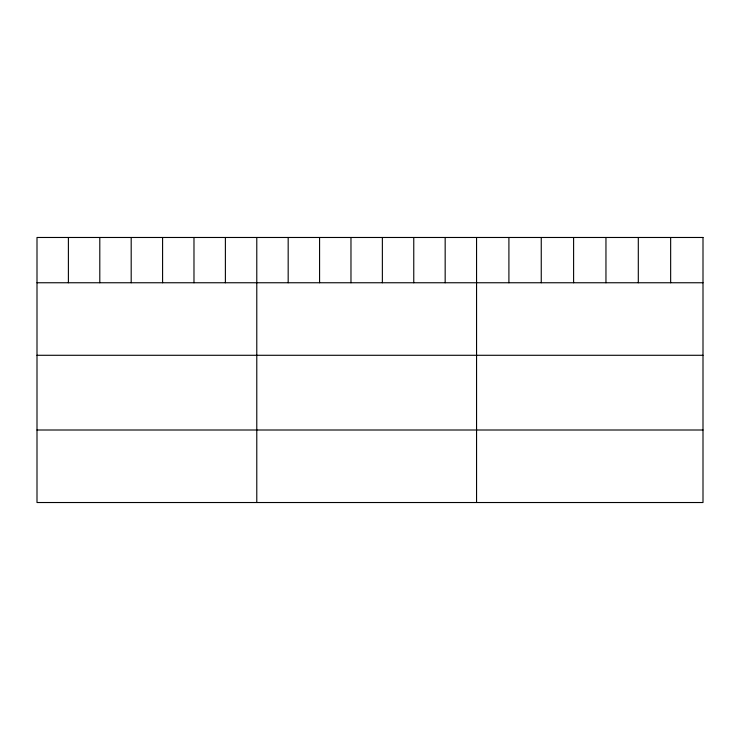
<?xml version="1.0" encoding="UTF-8"?>
<svg xmlns="http://www.w3.org/2000/svg" width="740" height="740" viewBox="0 0 740 740"><rect width="100%" height="100%" fill="white"/><g stroke="black" fill="none" stroke-linecap="round" stroke-linejoin="round"><path stroke-width="1.11" d="M37 282.754L703 282.754M37 355.283L703 355.283M37 430.005L703 430.005M670.653 237.475L670.653 282.754M638.305 237.475L638.305 282.754M605.958 237.475L605.958 282.754M573.602 237.475L573.602 282.754M541.255 237.475L541.255 282.754M508.907 237.475L508.907 282.754M476.56 237.475L476.56 502.525M445.166 237.475L445.166 282.754M413.762 237.475L413.762 282.754M382.367 237.475L382.367 282.754M350.973 237.475L350.973 282.754M319.578 237.475L319.578 282.754M288.175 237.475L288.175 282.754M256.78 237.475L256.78 502.525M225.386 237.475L225.386 282.754M193.982 237.475L193.982 282.754M162.587 237.475L162.587 282.754M131.193 237.475L131.193 282.754M99.798 237.475L99.798 282.754M68.395 237.475L68.395 282.754M703 237.475L37 237.475L37 502.525L703 502.525L703 237.475"/></g></svg>
